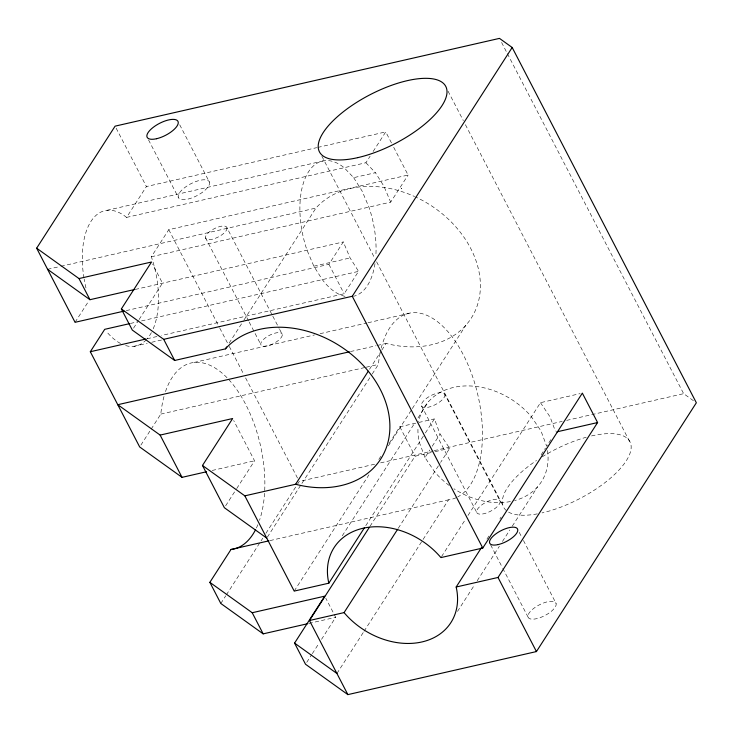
<?xml version="1.0" encoding="UTF-8"?>
<svg xmlns="http://www.w3.org/2000/svg" width="733" height="733" viewBox="0 0 733 733"><rect width="100%" height="100%" fill="white"/><g stroke="black" fill="none" stroke-linecap="round" stroke-linejoin="round"><path stroke-width="0.55" stroke-dasharray="3.67 2.75" d="M83.965 277.999A69.406 35.715 77.1 0 1 126.58 217.399L146.408 186.548L316.72 147.654M75.068 322.3L88.867 300.832M153.206 328.805A69.406 35.715 77.1 0 0 151.346 256.779L168.764 229.686L408.098 175.031L392.494 144.942M133.543 328.164L138.464 320.504M139.087 319.542L162.479 283.14L152.574 264.027M140.892 445.087L150.549 430.069M151.154 429.135L160.802 414.108A95.437 49.102 77.1 0 1 164.192 395.783M229.127 343.117L243.292 321.091M243.906 320.129L315.95 208.053A95.437 73.071 32.7 0 1 414.631 196.554M126.58 217.399L365.904 162.744L370.11 156.202M373.115 151.529L385.741 131.894L391.981 143.934M126.278 310.609L328.906 264.338L343.301 241.936L350.108 257.934L358.556 271.366L344.153 293.768L161.572 335.457M151.346 256.779L390.68 202.134L408.098 175.031M225.627 505.816L236.09 489.525M236.704 488.572L254.562 460.791L233.699 420.54M369.496 369.295L381.197 351.098M381.811 350.136L386.126 343.429A95.437 73.071 32.7 0 0 479.153 298.459A95.437 73.071 32.7 0 0 415.657 197.021M220.816 603.479L225.755 595.792M226.378 594.839L262.817 538.141M265.905 533.331L296.792 485.283M297.406 484.321L299.266 481.444L375.021 464.136M267.362 537.152L301.281 484.376M301.904 483.413L371.594 374.984M372.217 374.022L378.384 364.429A95.437 49.102 77.1 0 1 380.253 352.252M294.208 591.082L368.928 474.837M378.814 459.463L381.279 455.614M389.315 443.126L399.806 426.798L417.673 422.721M388.316 445.921L411.717 409.518M412.331 408.556L465.904 325.214M342.274 535.786L414.933 422.749M418.012 417.957L428.475 401.675M365.767 525.708L424.764 433.918M425.369 432.974L434.422 418.891L440.075 434.055L449.677 448.321L440.625 462.404M369.982 526.358L415.061 456.219L434.046 451.885M449.283 485.539A69.406 53.142 32.7 0 1 434.587 471.786L424.984 457.529L429.813 450.016M432.232 446.26L440.075 434.055M306.751 662.33L311.681 654.661M312.295 653.708L319.066 643.171M321.53 639.332L335.696 617.305L325.782 598.183M398.257 528.31L440.02 463.338M336.923 673.49L363.44 632.231M364.063 631.269L448.559 499.814A95.437 49.102 77.1 0 0 456.796 497.414M441.523 556.631L465.537 519.266M468.002 515.436L540.478 402.683L580.133 393.63M486.95 539.121L489.406 535.282M499.879 519.001L501.106 517.086M541.137 454.817L545.444 448.11M550.895 439.626L546.671 446.195L541.027 431.031L531.425 416.765A69.406 53.142 32.7 0 0 464.475 385.979A69.406 53.142 32.7 0 0 418.708 421.805M457.484 611.423L474.727 584.595M477.192 580.765L499.356 546.277M502.435 541.485L509.829 529.996M512.285 526.166L537.536 486.886M317.829 147.406L385.741 131.894M106.954 210.334L324.527 160.655M345.032 296.343A69.406 35.715 77.1 0 1 322.291 279.649L313.843 266.207L307.035 250.219A69.406 35.715 77.1 0 1 305.615 177.203A69.406 35.715 77.1 0 1 344.153 167.71L353.673 177.67L375.424 172.704L383.872 186.136L390.68 202.134M47.599 269.323L59.849 266.528M60.967 266.271L315.95 208.053M135.211 289.453L343.301 241.936M313.843 266.207L350.108 257.934M130.382 323.464L137.071 321.934M141.533 320.917L358.556 271.366M147.095 338.765L157.119 336.474M133.855 346.343L147.241 343.291M151.704 342.274L161.746 339.975M193.998 362.478L314.494 334.963M320.074 333.689L366.94 322.987M368.058 322.731L411.57 312.799M350.493 351.565L376.102 345.719M377.211 345.463L386.126 343.429M160.802 414.108L364.988 367.49M366.106 367.233L378.384 364.429M418.79 422.465L434.422 418.891M212.167 470.467L254.562 460.791M380.592 462.871L432.956 450.914M434.073 450.658L562.202 421.402M566.655 420.385L683.642 393.667L695.443 402.133M435.164 451.629L449.677 448.321M270.037 540.578L448.559 499.814M308.914 623.417L335.696 617.305M365.904 162.744L375.424 172.704M540.478 402.683L550.08 416.949L555.348 431.105M353.673 177.67L362.12 191.102L368.919 207.1A69.406 35.715 77.1 0 1 375.837 255.899M501.583 42.441L506.842 52.593M507.373 53.601L683.642 393.667M448.046 91.176L463.311 120.615M465.409 124.674L630.637 443.419M519.239 532.36L521.346 536.428M523.444 540.487L556.072 603.424A15.613 6.029 -27.4 0 1 536.62 618.679A15.613 6.029 -27.4 0 1 533.459 608.592A15.613 6.029 -27.4 0 1 556.072 603.424M321.879 156.23L374.499 257.741M376.606 261.8L502.884 505.431M444.821 394.436A13.011 5.021 -27.4 0 1 428.613 407.154A13.011 5.021 -27.4 0 1 425.974 398.743A13.011 5.021 -27.4 0 1 444.821 394.436L500.071 501.024A13.011 5.021 -27.4 0 1 483.862 513.741A13.011 5.021 -27.4 0 1 481.224 505.33A13.011 5.021 -27.4 0 1 500.071 501.024M421.448 405.78L476.697 512.367M490.67 544.958L502.242 567.296M502.774 568.313L528.035 617.039M328.906 264.338L344.153 293.768M399.806 426.798L415.061 456.219M179.704 124.784L209.446 182.169A17.354 6.698 -27.4 0 1 187.831 199.119A17.354 6.698 -27.4 0 1 184.322 187.905A17.354 6.698 -27.4 0 1 209.446 182.169M227.019 227.862A11.92 4.6 -27.4 0 1 211.663 239.398A11.92 4.6 -27.4 0 1 210.114 231.28A11.92 4.6 -27.4 0 1 227.019 227.862L272.273 315.163M272.804 316.18L279.117 328.357M279.639 329.374L282.269 334.45A11.92 4.6 -27.4 0 1 266.913 345.976A11.92 4.6 -27.4 0 1 265.364 337.867A11.92 4.6 -27.4 0 1 282.269 334.45M205.515 237.831L248.661 321.063M249.183 322.08L260.765 344.418M148.542 139.911L178.284 197.287M116.144 128.165L146.408 186.548M168.764 229.686L219.277 327.138M219.808 328.155L228.751 345.408M229.273 346.425L243.484 373.83M245.592 377.898L297.68 478.392M424.984 457.529L419.34 442.365A69.406 53.142 32.7 0 1 418.021 427.33M146.472 339.599A69.406 35.715 77.1 0 1 125.27 345.454M120.56 343.493A69.406 35.715 77.1 0 1 106.12 331.096M85.981 287.968A69.406 35.715 77.1 0 1 84.158 279.117M151.383 332.617A69.406 35.715 77.1 0 1 147.196 338.793M375.003 263.568A69.406 35.715 77.1 0 1 353.471 296.315M547.496 450.538A69.406 53.142 32.7 0 1 514.603 500.593M510.443 501.546A69.406 53.142 32.7 0 1 453.947 488.783M591.504 435.933A71.138 27.451 -27.4 0 1 626.229 460.846A71.138 27.451 -27.4 0 1 542.017 512.917M537.326 513.879A71.138 27.451 -27.4 0 1 507.218 511.249M506.347 510.571A71.138 27.451 -27.4 0 1 536.492 460.498M542.2 456.815A71.138 27.451 -27.4 0 1 586.235 437.262M165.484 391.605A95.437 49.102 77.1 0 1 228.036 378.778M228.806 379.612A95.437 49.102 77.1 0 1 259.491 520.366M257.879 524.681A95.437 49.102 77.1 0 1 256.055 528.722M381.224 348.102A95.437 49.102 77.1 0 1 463.458 355.074A95.437 49.102 77.1 0 1 457.777 496.91M401.501 188.299L401.263 188.775L401.501 188.299"/><path stroke-width="1.1" d="M124.051 311.113L75.068 322.3L36.65 248.194L115.099 126.149L499.475 38.382L512.184 47.489L696.35 402.784L536.437 651.564L347.873 694.618L305.524 664.245L294.565 643.107L324.737 596.167L252.216 612.733L209.858 582.35L230.987 549.493A95.437 49.102 77.1 0 0 255.579 529.684M206.587 471.74L182.041 477.348L139.682 446.965L90.315 351.73L104.718 329.328L129.265 323.72M349.375 351.822L117.784 404.708L160.133 435.09L232.654 418.525L202.482 465.464L244.84 495.847L295.61 484.256A95.437 73.071 32.7 0 0 380.189 389.232A95.437 73.071 32.7 0 0 225.434 348.871L174.665 360.462L132.306 330.079L121.357 308.95L151.529 262.011L78.999 278.567L36.65 248.194M225.434 348.871L226.662 346.956M121.357 308.95L163.706 339.333L352.271 296.269L512.184 47.489M295.61 484.256L368.268 371.21M244.84 495.847L294.208 591.082L328.824 583.184L364.53 527.623M347.873 694.618L309.463 620.512L369.359 527.32M309.463 620.512L344.07 612.605L397.643 529.263M344.07 612.605A69.406 53.142 32.7 0 0 421.961 641.943A69.406 53.142 32.7 0 0 456.164 587.014L481.407 547.734M328.824 583.184A69.406 53.142 32.7 0 1 363.027 528.255A69.406 53.142 32.7 0 1 440.909 557.593L482.772 548.027L582.341 393.126L597.597 422.556L498.028 577.457L456.164 587.014M47.599 269.323L89.957 299.705L134.588 289.508M90.315 351.73L145.986 339.012M556.823 431.865L597.597 422.556M230.987 549.493L268.919 540.835M209.858 582.35L220.816 603.479L263.165 633.862L307.796 623.673M266.748 538.104L224.39 507.731L202.482 465.464M294.565 643.107L336.923 673.49M352.271 296.269L482.772 548.027M498.028 577.457L536.437 651.564M163.706 339.333L174.665 360.462M78.999 278.567L89.957 299.705M160.133 435.09L182.041 477.348M252.216 612.733L263.165 633.862M498.211 544.573A15.613 6.029 -27.4 0 0 517.663 529.318A15.613 6.029 -27.4 0 0 495.05 534.476A15.613 6.029 -27.4 0 0 498.211 544.573M156.523 138.72A17.354 6.698 -27.4 0 0 178.137 121.77A17.354 6.698 -27.4 0 0 153.014 127.505A17.354 6.698 -27.4 0 0 156.523 138.72M357.851 157.622A71.138 27.451 -27.4 0 0 446.47 88.134A71.138 27.451 -27.4 0 0 343.465 111.654A71.138 27.451 -27.4 0 0 357.851 157.622"/></g></svg>
